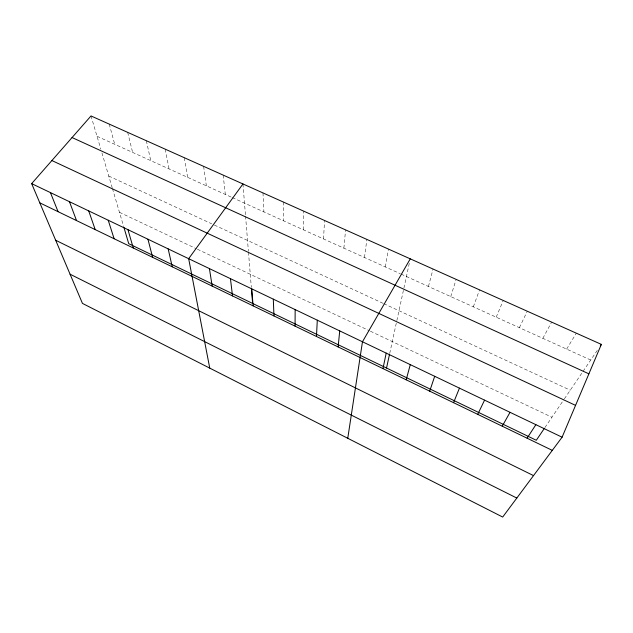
<?xml version="1.0" encoding="UTF-8"?>
<svg xmlns="http://www.w3.org/2000/svg" width="633" height="633" viewBox="0 0 633 633"><rect width="100%" height="100%" fill="white"/><g stroke="black" fill="none" stroke-linecap="round" stroke-linejoin="round"><path stroke-width="0.47" stroke-dasharray="3.17 2.37" d="M303.429 229.819L303.777 211.185M323.534 238.934L324.547 220.482M343.885 248.16L345.578 229.898M364.481 257.496L366.879 239.424M385.331 266.944L388.44 249.078M389.714 353.396L396.662 321.461M396.851 320.567L409.464 262.568M428.446 286.48L433.059 269.049M450.743 296.584L456.148 279.39M473.326 306.815L479.545 289.859M496.201 317.188L503.251 300.469M519.376 327.688L527.281 311.222M542.845 338.323L551.636 322.126M566.63 349.099L576.323 333.18M544.934 427.536L563.868 399.629M564.399 398.837L598.169 349.076M97.015 136.277L231.425 197.195M232.295 197.591L400.278 273.717M401.156 274.113L590.731 360.027M108.757 176.037L211.707 223.813M214.381 225.055L382.886 303.247M383.78 303.666L570.262 390.197M119.463 212.308L196.515 248.816M197.385 249.228L369.53 330.806M370.4 331.217L551.921 417.234M91.01 115.95L100.821 149.166M101.929 152.925L112.199 187.716M112.468 188.618L123.696 226.638M109.232 124.108L114.723 144.308M127.668 132.36L132.637 152.426M146.326 140.708L150.757 160.632M165.197 149.159L169.074 168.94M184.29 157.704L187.613 177.335M203.612 166.352L206.358 185.833M223.164 175.104L225.316 194.426M242.953 183.958L245.477 215.173M245.557 216.098L248.397 251.214M248.476 252.195L251.325 287.295M262.98 192.923L263.914 211.92M283.252 201.998L283.552 220.814"/><path stroke-width="0.95" d="M295.073 326.137L295.152 309.592M316.46 336.463L317.299 320.179M338.125 346.924L339.731 330.901M347.762 438.281L362.464 341.773L410.271 258.85M382.965 368.588L386.209 353.119M386.534 368.026L389.524 354.274M406.18 379.8L410.279 364.632M429.704 391.162L434.689 376.303M453.552 402.675L459.447 388.14M562.088 437.205L601.35 344.376L91.01 115.95L31.65 183.625L82.456 303.405L502.689 517.05L562.088 437.205L31.65 183.625M477.733 414.354L484.561 400.143M502.238 426.191L510.032 412.32M527.091 438.194L535.874 424.672M544.412 428.304L536.301 440.267L128.728 243.681L123.949 227.508M600.29 345.942L601.35 344.376M242.953 183.958L188.666 258.691L209.745 368.113M72.067 137.551L588.888 373.842M51.89 160.545L575.547 405.373M39.8 202.845L552.293 450.372M55.672 240.255L533.524 475.605M70.065 274.192L516.821 498.052M50.442 192.614L58.054 211.659M69.464 201.705L76.522 220.577M88.723 210.908L95.203 229.605M108.219 220.229L114.114 238.736M127.953 229.668L133.254 247.978M147.94 239.219L152.624 257.33M168.172 248.896L172.231 266.802M209.42 268.614L212.166 286.092M230.444 278.662L232.509 295.92M251.736 288.838L253.105 305.866M251.404 288.268L252.63 303.444M273.306 299.148L273.954 315.938"/></g></svg>
